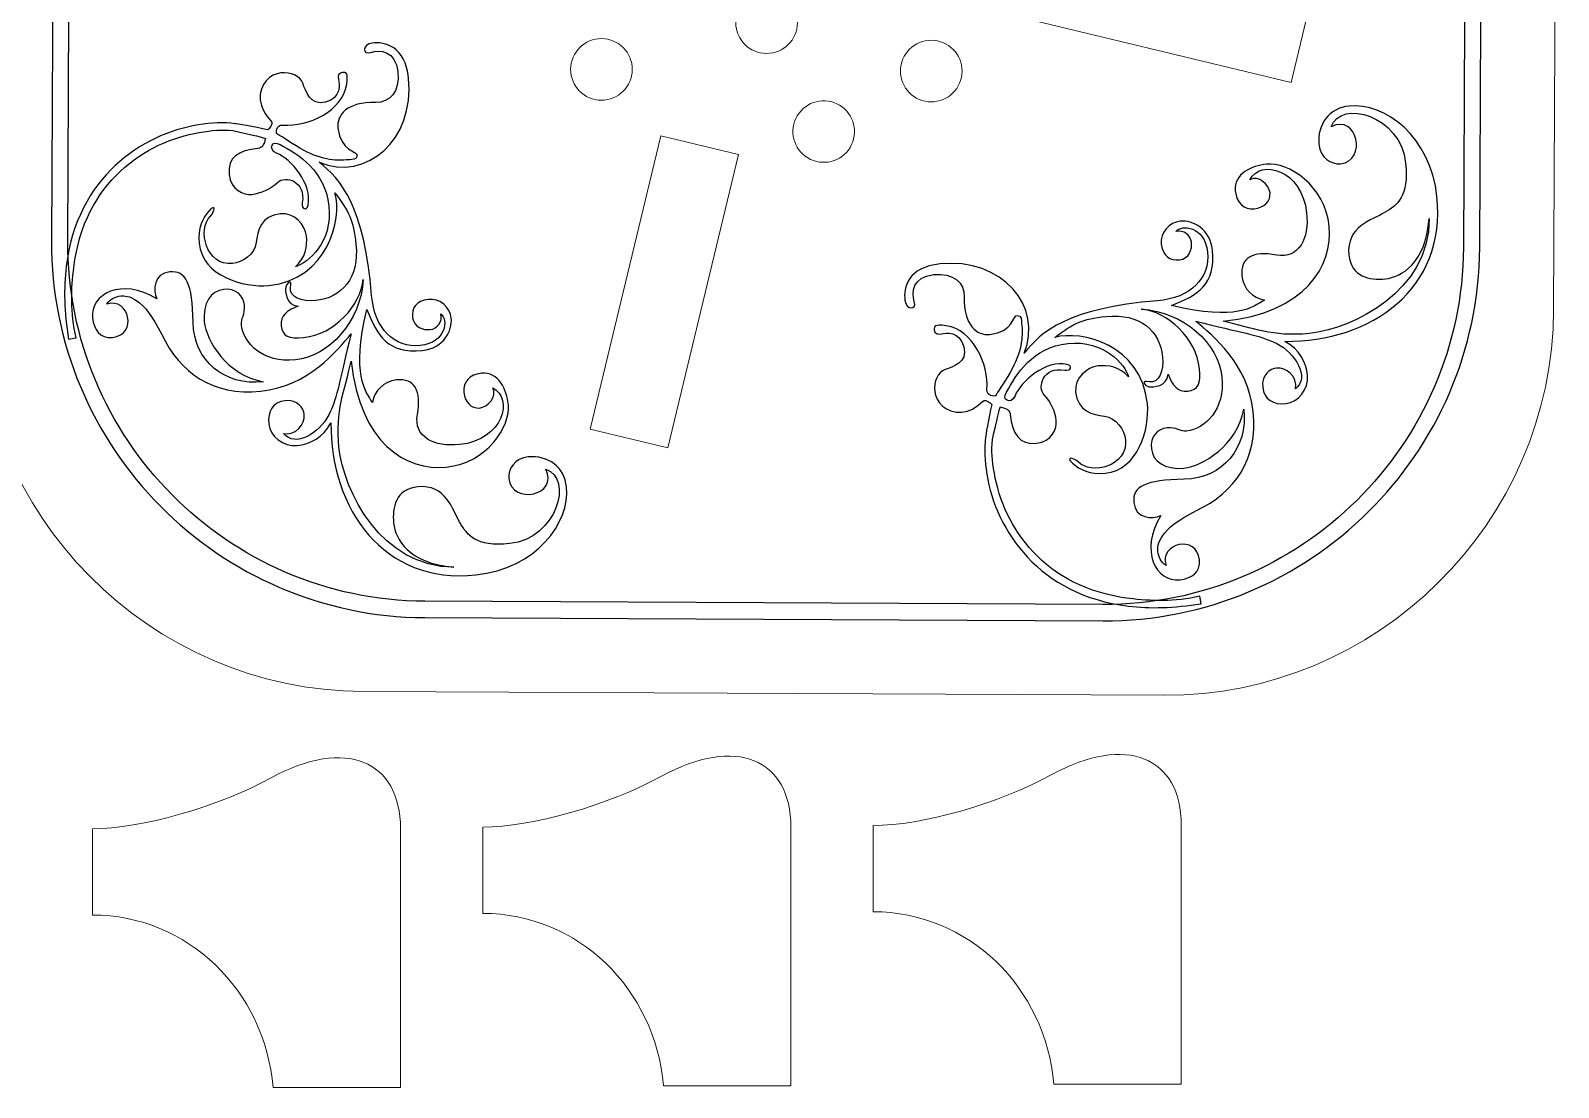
# Model space of a CAD drawing. Header units: millimetres. Extents: x -102 to 244, y -184 to 150.
# Drawn here: x -3.42 to 46.18, y -86 to -51.67 of the extents above; entities that cross this region are included whole.
import ezdxf

# ---------------------------------------------------------------- set-up
doc = ezdxf.new("R2010")
doc.units = ezdxf.units.MM
doc.header["$MEASUREMENT"] = 0
doc.layers.add('Layer 1', color=7, linetype='Continuous')

msp = doc.modelspace()

# ---------------------------------------------------------------- linework, layer by layer
at = {"layer": 'Layer 1', "color": 250, "lineweight": 20}
for points, knots in [([(-5.1623, -60.4871), (-5.1949, -67.4041), (0.4535, -73.1061), (7.3706, -73.1388), (7.3706, -73.1388), (7.3706, -73.1388), (33.3703, -73.2615), (33.3703, -73.2615), (33.3703, -73.2615), (40.2873, -73.2941), (45.9893, -67.6457), (46.022, -60.7286), (46.022, -60.7286), (46.022, -60.7286), (46.1447, -34.7289), (46.1447, -34.7289), (46.1447, -34.7289), (46.1773, -27.8119), (40.5289, -22.1099), (33.6118, -22.0772), (33.6118, -22.0772), (33.6118, -22.0772), (7.6121, -21.9545), (7.6121, -21.9545), (7.6121, -21.9545), (0.6951, -21.9219), (-5.0069, -27.5703), (-5.0396, -34.4874), (-5.0396, -34.4874), (-5.0396, -34.4874), (-5.1623, -60.4871), (-5.1623, -60.4871)], [0, 0, 0, 0, 0.1111111, 0.1111111, 0.1111111, 0.1111111, 0.2222222, 0.2222222, 0.2222222, 0.2222222, 0.3333333, 0.3333333, 0.3333333, 0.3333333, 0.4444444, 0.4444444, 0.4444444, 0.4444444, 0.5555556, 0.5555556, 0.5555556, 0.5555556, 0.6666667, 0.6666667, 0.6666667, 0.6666667, 0.7777778, 0.7777778, 0.7777778, 0.7777778, 1, 1, 1, 1]), ([(-1.4126, -77.5976), (0.1584, -77.5976), (2.6593, -76.8906), (4.3852, -75.9434), (4.3852, -75.9434), (6.8008, -74.6177), (8.5874, -75.374), (8.5874, -77.5976), (8.5874, -77.5976), (8.5874, -77.5976), (8.5874, -85.9976), (8.5874, -85.9976), (8.5874, -85.9976), (8.5874, -85.9976), (4.4501, -85.9976), (4.4501, -85.9976), (4.4501, -85.9976), (4.1836, -82.851), (1.6773, -80.3976), (-1.4126, -80.3976), (-1.4126, -80.3976), (-1.4126, -80.3976), (-1.4126, -77.5976), (-1.4126, -77.5976)], [0, 0, 0, 0, 0.1428571, 0.1428571, 0.1428571, 0.1428571, 0.2857143, 0.2857143, 0.2857143, 0.2857143, 0.4285714, 0.4285714, 0.4285714, 0.4285714, 0.5714286, 0.5714286, 0.5714286, 0.5714286, 0.7142857, 0.7142857, 0.7142857, 0.7142857, 1, 1, 1, 1]), ([(11.2603, -77.5445), (12.8313, -77.5445), (15.3322, -76.8375), (17.0581, -75.8903), (17.0581, -75.8903), (19.4737, -74.5646), (21.2603, -75.3209), (21.2603, -77.5445), (21.2603, -77.5445), (21.2603, -77.5445), (21.2603, -85.9445), (21.2603, -85.9445), (21.2603, -85.9445), (21.2603, -85.9445), (17.123, -85.9445), (17.123, -85.9445), (17.123, -85.9445), (16.8565, -82.7979), (14.3502, -80.3445), (11.2603, -80.3445), (11.2603, -80.3445), (11.2603, -80.3445), (11.2603, -77.5445), (11.2603, -77.5445)], [0, 0, 0, 0, 0.1428571, 0.1428571, 0.1428571, 0.1428571, 0.2857143, 0.2857143, 0.2857143, 0.2857143, 0.4285714, 0.4285714, 0.4285714, 0.4285714, 0.5714286, 0.5714286, 0.5714286, 0.5714286, 0.7142857, 0.7142857, 0.7142857, 0.7142857, 1, 1, 1, 1]), ([(23.9332, -77.4914), (25.5042, -77.4914), (28.0051, -76.7844), (29.731, -75.8372), (29.731, -75.8372), (32.1466, -74.5115), (33.9332, -75.2678), (33.9332, -77.4914), (33.9332, -77.4914), (33.9332, -77.4914), (33.9332, -85.8914), (33.9332, -85.8914), (33.9332, -85.8914), (33.9332, -85.8914), (29.7959, -85.8914), (29.7959, -85.8914), (29.7959, -85.8914), (29.5294, -82.7448), (27.0231, -80.2914), (23.9332, -80.2914), (23.9332, -80.2914), (23.9332, -80.2914), (23.9332, -77.4914), (23.9332, -77.4914)], [0, 0, 0, 0, 0.1428571, 0.1428571, 0.1428571, 0.1428571, 0.2857143, 0.2857143, 0.2857143, 0.2857143, 0.4285714, 0.4285714, 0.4285714, 0.4285714, 0.5714286, 0.5714286, 0.5714286, 0.5714286, 0.7142857, 0.7142857, 0.7142857, 0.7142857, 1, 1, 1, 1])]:
    msp.add_open_spline(points, degree=3, knots=knots, dxfattribs=at)
at = {"layer": 'Layer 1', "color": 155}
for points, knots in [([(9.5976, -24.3737), (9.5976, -24.3737), (31.6036, -24.4776), (31.6036, -24.4776), (31.6036, -24.4776), (34.9531, -24.4934), (37.9916, -25.8779), (40.1885, -28.0957), (40.1885, -28.0957), (42.3855, -30.3135), (43.7413, -33.365), (43.7255, -36.7144), (43.7255, -36.7144), (43.7255, -36.7144), (43.6216, -58.7204), (43.6216, -58.7204), (43.6216, -58.7204), (43.6058, -62.0698), (42.2213, -65.1083), (40.0035, -67.3053), (40.0035, -67.3053), (37.7857, -69.5023), (34.7342, -70.8581), (31.3848, -70.8423), (31.3848, -70.8423), (31.3848, -70.8423), (9.3788, -70.7384), (9.3788, -70.7384), (9.3788, -70.7384), (6.0294, -70.7226), (2.9909, -69.338), (0.7939, -67.1203), (0.7939, -67.1203), (-1.4031, -64.9025), (-2.7589, -61.851), (-2.7431, -58.5016), (-2.7431, -58.5016), (-2.7431, -58.5016), (-2.6392, -36.4956), (-2.6392, -36.4956), (-2.6392, -36.4956), (-2.6234, -33.1461), (-1.2388, -30.1076), (0.9789, -27.9107), (0.9789, -27.9107), (3.1967, -25.7137), (6.2482, -24.3579), (9.5976, -24.3737)], [0, 0, 0, 0, 0.0769231, 0.0769231, 0.0769231, 0.0769231, 0.1538462, 0.1538462, 0.1538462, 0.1538462, 0.2307692, 0.2307692, 0.2307692, 0.2307692, 0.3076923, 0.3076923, 0.3076923, 0.3076923, 0.3846154, 0.3846154, 0.3846154, 0.3846154, 0.4615385, 0.4615385, 0.4615385, 0.4615385, 0.5384615, 0.5384615, 0.5384615, 0.5384615, 0.6153846, 0.6153846, 0.6153846, 0.6153846, 0.6923077, 0.6923077, 0.6923077, 0.6923077, 0.7692308, 0.7692308, 0.7692308, 0.7692308, 0.8461538, 0.8461538, 0.8461538, 0.8461538, 1, 1, 1, 1]), ([(31.6011, -25.0068), (31.6011, -25.0068), (9.5951, -24.9029), (9.5951, -24.9029), (9.5951, -24.9029), (6.3916, -24.8878), (3.4728, -26.1847), (1.3512, -28.2864), (1.3512, -28.2864), (-0.7705, -30.3882), (-2.0949, -33.2945), (-2.11, -36.4981), (-2.11, -36.4981), (-2.11, -36.4981), (-2.2139, -58.5041), (-2.2139, -58.5041), (-2.2139, -58.5041), (-2.229, -61.7076), (-0.9321, -64.6264), (1.1697, -66.748), (1.1697, -66.748), (3.2714, -68.8697), (6.1777, -70.1941), (9.3813, -70.2092), (9.3813, -70.2092), (9.3813, -70.2092), (31.3873, -70.3131), (31.3873, -70.3131), (31.3873, -70.3131), (34.5908, -70.3282), (37.5096, -69.0313), (39.6312, -66.9295), (39.6312, -66.9295), (41.7529, -64.8278), (43.0773, -61.9215), (43.0924, -58.7179), (43.0924, -58.7179), (43.0924, -58.7179), (43.1963, -36.7119), (43.1963, -36.7119), (43.1963, -36.7119), (43.2114, -33.5084), (41.9145, -30.5896), (39.8127, -28.468), (39.8127, -28.468), (37.711, -26.3463), (34.8047, -25.0219), (31.6011, -25.0068)], [0, 0, 0, 0, 0.0769231, 0.0769231, 0.0769231, 0.0769231, 0.1538462, 0.1538462, 0.1538462, 0.1538462, 0.2307692, 0.2307692, 0.2307692, 0.2307692, 0.3076923, 0.3076923, 0.3076923, 0.3076923, 0.3846154, 0.3846154, 0.3846154, 0.3846154, 0.4615385, 0.4615385, 0.4615385, 0.4615385, 0.5384615, 0.5384615, 0.5384615, 0.5384615, 0.6153846, 0.6153846, 0.6153846, 0.6153846, 0.6923077, 0.6923077, 0.6923077, 0.6923077, 0.7692308, 0.7692308, 0.7692308, 0.7692308, 0.8461538, 0.8461538, 0.8461538, 0.8461538, 1, 1, 1, 1]), ([(3.1404, -54.9226), (2.7815, -54.8792), (2.4733, -54.9133), (2.0564, -54.9827), (2.0564, -54.9827), (1.1867, -55.1274), (0.2517, -55.5297), (-0.5073, -56.2414), (-0.5073, -56.2414), (-1.2663, -56.9533), (-1.8501, -57.9765), (-2.0177, -59.3639), (-2.0177, -59.3639), (-2.099, -60.0379), (-2.1452, -60.8477), (-1.9406, -61.65), (-1.9406, -61.65), (-1.9406, -61.65), (-2.187, -61.6908), (-2.187, -61.6908), (-2.187, -61.6908), (-2.333, -60.8142), (-2.3498, -60.0307), (-2.2658, -59.3344), (-2.2658, -59.3344), (-2.0904, -57.882), (-1.4767, -56.8086), (-0.6785, -56.0598), (-0.6785, -56.0598), (0.1199, -55.3111), (1.1023, -54.8883), (2.0156, -54.7362), (2.0156, -54.7362), (2.4562, -54.6629), (2.8433, -54.6506), (3.2247, -54.6966), (3.2247, -54.6966), (3.2247, -54.6966), (3.8499, -54.7887), (4.2829, -54.9003), (4.2829, -54.9003), (4.2829, -54.9003), (4.3626, -54.8439), (4.4074, -54.7065), (4.4074, -54.7065), (4.4534, -54.569), (4.0914, -54.4499), (4.0366, -53.9249), (4.0366, -53.9249), (3.9823, -53.4001), (4.3842, -53.0811), (4.7056, -53.0473), (4.7056, -53.0473), (5.0279, -53.0138), (5.319, -53.1406), (5.4157, -53.3838), (5.4157, -53.3838), (5.5135, -53.6269), (5.6386, -54.1323), (6.1542, -53.9949), (6.1542, -53.9949), (6.6706, -53.8565), (6.6126, -53.4043), (6.5726, -53.2638), (6.5726, -53.2638), (6.5343, -53.123), (6.5993, -53.0439), (6.7057, -53.0329), (6.7057, -53.0329), (6.8133, -53.0218), (6.9002, -53.037), (6.8419, -53.4168), (6.8419, -53.4168), (6.7109, -54.289), (5.5995, -54.7997), (4.7723, -54.7411), (4.7723, -54.7411), (4.5203, -54.7228), (4.5606, -55.0162), (4.5604, -55.0162), (4.5604, -55.0162), (4.6234, -55.0461), (4.9888, -55.2974), (5.3212, -55.492), (5.3212, -55.492), (5.9651, -55.8674), (6.4449, -55.9179), (6.9277, -55.8677), (6.9277, -55.8677), (7.0349, -55.8567), (7.1596, -55.8921), (7.1778, -55.7212), (7.1778, -55.7212), (7.1928, -55.5819), (6.6364, -55.6087), (6.5549, -54.8333), (6.5549, -54.8333), (6.5115, -54.4156), (6.8601, -53.9778), (7.7837, -54.0066), (7.7837, -54.0066), (8.2314, -54.02), (8.5701, -53.6711), (8.4996, -53.0037), (8.4996, -53.0037), (8.4302, -52.3351), (7.9186, -52.2799), (7.6272, -52.3825), (7.6272, -52.3825), (7.3363, -52.4849), (7.346, -52.1102), (7.6676, -52.0767), (7.6676, -52.0767), (8.0814, -52.0338), (8.739, -52.1704), (8.8479, -53.2206), (8.8479, -53.2206), (9.0563, -55.2271), (7.4614, -56.59), (5.9468, -55.9458), (5.9468, -55.9458), (6.6472, -56.5068), (7.413, -57.358), (7.651, -60.2786), (7.651, -60.2786), (7.7387, -61.3551), (8.3839, -61.9874), (9.2302, -61.8996), (9.2302, -61.8996), (10.0772, -61.8116), (10.1442, -61.057), (9.8961, -60.8778), (9.8961, -60.8778), (9.9697, -61.1233), (9.7771, -61.3602), (9.5503, -61.3838), (9.5503, -61.3838), (9.324, -61.4073), (9.0127, -61.3071), (8.9795, -60.997), (8.9795, -60.997), (8.9476, -60.687), (9.1031, -60.4416), (9.4848, -60.4019), (9.4848, -60.4019), (9.8664, -60.3624), (10.1998, -60.6654), (10.2357, -61.0112), (10.2357, -61.0112), (10.2783, -61.4251), (9.9872, -61.9898), (9.2954, -62.0614), (9.2954, -62.0614), (8.174, -62.1781), (7.8353, -61.5862), (7.4928, -60.7291), (7.4928, -60.7291), (6.9935, -62.8916), (7.4399, -63.3516), (7.6737, -63.7494), (7.6737, -63.7494), (7.7439, -63.3804), (8.0367, -63.0606), (8.4541, -63.0172), (8.4541, -63.0172), (9.0507, -62.9553), (9.2761, -63.3778), (9.1371, -64.1401), (9.1371, -64.1401), (9.004, -64.8759), (9.6808, -65.2053), (10.5054, -65.1196), (10.5054, -65.1196), (11.9256, -64.9722), (12.2664, -63.6184), (11.5796, -63.2718), (11.5796, -63.2718), (11.7431, -63.5682), (11.4164, -63.9036), (11.1533, -63.9308), (11.1533, -63.9308), (10.891, -63.9577), (10.677, -63.7512), (10.6418, -63.4172), (10.6418, -63.4172), (10.6074, -63.0831), (10.8241, -62.8436), (11.2174, -62.8027), (11.2174, -62.8027), (11.7779, -62.7444), (12.0408, -63.3504), (12.0884, -63.8156), (12.0884, -63.8156), (12.1622, -64.5314), (11.3937, -65.7146), (10.0745, -65.8517), (10.0745, -65.8517), (8.7801, -65.9859), (7.263, -65.0763), (6.9861, -62.4098), (6.9861, -62.4098), (6.7782, -63.3719), (6.4649, -64.0015), (6.5884, -65.2007), (6.5884, -65.2007), (6.7369, -66.6332), (7.9719, -69.1089), (10.3216, -69.0999), (10.3216, -69.0999), (8.8441, -68.9821), (8.4171, -68.1765), (8.3648, -67.6754), (8.3648, -67.6754), (8.3116, -67.1624), (8.4247, -66.5658), (9.1461, -66.4908), (9.1461, -66.4908), (10.0588, -66.396), (10.2741, -67.242), (10.5147, -67.651), (10.5147, -67.651), (10.7562, -68.0599), (11.0322, -68.4473), (12.1235, -68.3343), (12.1235, -68.3343), (13.6731, -68.1732), (14.2085, -66.2182), (13.3011, -65.9147), (13.3011, -65.9147), (13.7458, -66.7715), (12.1944, -67.0964), (12.1027, -66.2198), (12.1027, -66.2198), (12.0713, -65.9156), (12.2883, -65.5676), (12.7356, -65.521), (12.7356, -65.521), (13.3739, -65.4549), (13.9095, -65.8514), (13.9762, -66.4956), (13.9762, -66.4956), (14.0967, -67.6528), (12.9925, -69.1484), (11.0348, -69.3515), (11.0348, -69.3515), (8.0392, -69.6627), (6.3112, -67.2192), (6.3309, -64.4074), (6.3309, -64.4074), (6.0679, -64.8929), (5.6684, -65.1032), (5.2264, -65.1491), (5.2264, -65.1491), (4.785, -65.1948), (4.3522, -64.854), (4.3093, -64.4485), (4.3093, -64.4485), (4.2674, -64.0427), (4.441, -63.7354), (4.8463, -63.6932), (4.8463, -63.6932), (5.2516, -63.6511), (5.4447, -63.9328), (5.4653, -64.1417), (5.4653, -64.1417), (5.497, -64.4459), (5.1944, -64.8389), (4.7875, -64.7545), (4.7875, -64.7545), (5.1632, -65.2402), (5.963, -64.7409), (6.2623, -64.1493), (6.2623, -64.1493), (6.5623, -63.5573), (6.6112, -62.9732), (6.9846, -61.5237), (6.9846, -61.5237), (6.5334, -62.0591), (5.6061, -63.2227), (4.0484, -63.3842), (4.0484, -63.3842), (2.4912, -63.546), (1.4359, -62.7873), (0.8366, -61.547), (0.8366, -61.547), (0.2375, -60.3066), (-0.2898, -60.2711), (-0.4875, -60.2916), (-0.4875, -60.2916), (-0.6841, -60.3118), (-0.821, -60.3806), (-0.9484, -60.5568), (-0.9484, -60.5568), (-0.215, -60.3208), (0.066, -61.5546), (-0.7636, -61.6407), (-0.7636, -61.6407), (-1.1751, -61.6835), (-1.3695, -61.378), (-1.4084, -61.0022), (-1.4084, -61.0022), (-1.4883, -60.2352), (-0.4702, -59.6782), (0.6798, -60.3875), (0.6798, -60.3875), (0.5419, -60.1002), (0.5714, -59.5667), (1.0954, -59.5124), (1.0954, -59.5124), (1.6207, -59.4576), (1.8343, -59.8816), (1.856, -61.1458), (1.856, -61.1458), (1.8787, -62.4095), (2.8666, -63.2114), (4.1312, -63.0802), (4.1312, -63.0802), (2.9644, -62.8758), (2.2798, -61.7407), (2.2167, -61.1326), (2.2167, -61.1326), (2.1536, -60.5238), (2.4378, -60.1207), (2.8426, -60.0784), (2.8426, -60.0784), (3.2483, -60.0362), (3.4916, -60.2884), (3.5224, -60.5868), (3.5224, -60.5868), (3.5532, -60.8848), (3.4005, -61.0336), (3.4203, -61.2246), (3.4203, -61.2246), (3.4817, -61.8171), (4.1217, -62.4783), (5.1788, -62.3684), (5.1788, -62.3684), (6.262, -62.256), (7.3002, -61.127), (7.3793, -59.7523), (7.3793, -59.7523), (7.2999, -60.5966), (6.4502, -61.5371), (5.4409, -61.6419), (5.4409, -61.6419), (4.964, -61.6915), (4.7489, -61.593), (4.7136, -61.2589), (4.7136, -61.2589), (4.6795, -60.9248), (4.9044, -60.769), (5.2628, -60.6231), (5.2628, -60.6231), (4.8616, -60.5924), (4.8397, -60.1365), (4.8606, -60.0018), (4.8606, -60.0018), (4.8827, -59.8667), (5.0841, -59.7132), (5.0194, -60.0212), (5.0194, -60.0212), (4.9553, -60.3296), (5.3948, -60.4887), (5.8233, -60.4445), (5.8233, -60.4445), (6.674, -60.356), (7.2561, -59.7209), (7.14, -58.6073), (7.14, -58.6073), (7.0583, -57.8201), (6.9223, -57.5567), (6.4604, -56.9414), (6.4604, -56.9414), (6.7078, -57.804), (6.2211, -59.7519), (4.3126, -59.9498), (4.3126, -59.9498), (3.4895, -60.0353), (2.1594, -59.6429), (2.0479, -58.5813), (2.0479, -58.5813), (1.9959, -58.0802), (2.1692, -57.7608), (2.3725, -57.5227), (2.3725, -57.5227), (2.5771, -57.284), (2.5904, -57.5242), (2.415, -57.6991), (2.415, -57.6991), (1.9802, -58.1341), (2.2849, -59.3286), (3.1297, -59.2409), (3.1297, -59.2409), (3.4636, -59.2059), (3.8584, -58.9361), (3.9024, -58.5576), (3.9024, -58.5576), (3.9481, -58.179), (4.0537, -57.6857), (4.6858, -57.6202), (4.6858, -57.6202), (5.1393, -57.573), (5.4967, -57.9942), (5.5326, -58.3401), (5.5326, -58.3401), (5.5682, -58.686), (5.5106, -59.0539), (5.178, -59.3415), (5.178, -59.3415), (5.575, -59.2162), (6.3888, -58.5647), (6.2636, -57.3719), (6.2636, -57.3719), (6.145, -56.225), (5.2647, -55.6841), (4.6818, -55.3778), (4.6818, -55.3778), (4.529, -55.2968), (4.4475, -55.3176), (4.418, -55.3928), (4.418, -55.3928), (4.39, -55.468), (4.3911, -55.5885), (4.5662, -55.6549), (4.5662, -55.6549), (5.0347, -55.8313), (5.7374, -56.6667), (5.5858, -57.3457), (5.5858, -57.3457), (5.5447, -57.5312), (5.3589, -57.4777), (5.3969, -57.269), (5.3969, -57.269), (5.5282, -56.5588), (4.8416, -56.3631), (4.5923, -56.6046), (4.5923, -56.6046), (4.3844, -56.8071), (4.051, -56.9624), (3.7644, -56.9923), (3.7644, -56.9923), (3.4981, -57.0199), (3.0752, -56.8507), (3.022, -56.3456), (3.022, -56.3456), (2.965, -55.7929), (3.3269, -55.5665), (3.9592, -55.5007), (3.9592, -55.5007), (4.0908, -55.4869), (4.1649, -55.3829), (4.2033, -55.1739), (4.2033, -55.1739), (4.2033, -55.1739), (3.7688, -55.0502), (3.1404, -54.9226)], [0, 0, 0, 0, 0.0086957, 0.0086957, 0.0086957, 0.0086957, 0.0173913, 0.0173913, 0.0173913, 0.0173913, 0.026087, 0.026087, 0.026087, 0.026087, 0.0347826, 0.0347826, 0.0347826, 0.0347826, 0.0434783, 0.0434783, 0.0434783, 0.0434783, 0.0521739, 0.0521739, 0.0521739, 0.0521739, 0.0608696, 0.0608696, 0.0608696, 0.0608696, 0.0695652, 0.0695652, 0.0695652, 0.0695652, 0.0782609, 0.0782609, 0.0782609, 0.0782609, 0.0869565, 0.0869565, 0.0869565, 0.0869565, 0.0956522, 0.0956522, 0.0956522, 0.0956522, 0.1043478, 0.1043478, 0.1043478, 0.1043478, 0.1130435, 0.1130435, 0.1130435, 0.1130435, 0.1217391, 0.1217391, 0.1217391, 0.1217391, 0.1304348, 0.1304348, 0.1304348, 0.1304348, 0.1391304, 0.1391304, 0.1391304, 0.1391304, 0.1478261, 0.1478261, 0.1478261, 0.1478261, 0.1565217, 0.1565217, 0.1565217, 0.1565217, 0.1652174, 0.1652174, 0.1652174, 0.1652174, 0.173913, 0.173913, 0.173913, 0.173913, 0.1826087, 0.1826087, 0.1826087, 0.1826087, 0.1913043, 0.1913043, 0.1913043, 0.1913043, 0.2, 0.2, 0.2, 0.2, 0.2086957, 0.2086957, 0.2086957, 0.2086957, 0.2173913, 0.2173913, 0.2173913, 0.2173913, 0.226087, 0.226087, 0.226087, 0.226087, 0.2347826, 0.2347826, 0.2347826, 0.2347826, 0.2434783, 0.2434783, 0.2434783, 0.2434783, 0.2521739, 0.2521739, 0.2521739, 0.2521739, 0.2608696, 0.2608696, 0.2608696, 0.2608696, 0.2695652, 0.2695652, 0.2695652, 0.2695652, 0.2782609, 0.2782609, 0.2782609, 0.2782609, 0.2869565, 0.2869565, 0.2869565, 0.2869565, 0.2956522, 0.2956522, 0.2956522, 0.2956522, 0.3043478, 0.3043478, 0.3043478, 0.3043478, 0.3130435, 0.3130435, 0.3130435, 0.3130435, 0.3217391, 0.3217391, 0.3217391, 0.3217391, 0.3304348, 0.3304348, 0.3304348, 0.3304348, 0.3391304, 0.3391304, 0.3391304, 0.3391304, 0.3478261, 0.3478261, 0.3478261, 0.3478261, 0.3565217, 0.3565217, 0.3565217, 0.3565217, 0.3652174, 0.3652174, 0.3652174, 0.3652174, 0.373913, 0.373913, 0.373913, 0.373913, 0.3826087, 0.3826087, 0.3826087, 0.3826087, 0.3913043, 0.3913043, 0.3913043, 0.3913043, 0.4, 0.4, 0.4, 0.4, 0.4086957, 0.4086957, 0.4086957, 0.4086957, 0.4173913, 0.4173913, 0.4173913, 0.4173913, 0.426087, 0.426087, 0.426087, 0.426087, 0.4347826, 0.4347826, 0.4347826, 0.4347826, 0.4434783, 0.4434783, 0.4434783, 0.4434783, 0.4521739, 0.4521739, 0.4521739, 0.4521739, 0.4608696, 0.4608696, 0.4608696, 0.4608696, 0.4695652, 0.4695652, 0.4695652, 0.4695652, 0.4782609, 0.4782609, 0.4782609, 0.4782609, 0.4869565, 0.4869565, 0.4869565, 0.4869565, 0.4956522, 0.4956522, 0.4956522, 0.4956522, 0.5043478, 0.5043478, 0.5043478, 0.5043478, 0.5130435, 0.5130435, 0.5130435, 0.5130435, 0.5217391, 0.5217391, 0.5217391, 0.5217391, 0.5304348, 0.5304348, 0.5304348, 0.5304348, 0.5391304, 0.5391304, 0.5391304, 0.5391304, 0.5478261, 0.5478261, 0.5478261, 0.5478261, 0.5565217, 0.5565217, 0.5565217, 0.5565217, 0.5652174, 0.5652174, 0.5652174, 0.5652174, 0.573913, 0.573913, 0.573913, 0.573913, 0.5826087, 0.5826087, 0.5826087, 0.5826087, 0.5913043, 0.5913043, 0.5913043, 0.5913043, 0.6, 0.6, 0.6, 0.6, 0.6086957, 0.6086957, 0.6086957, 0.6086957, 0.6173913, 0.6173913, 0.6173913, 0.6173913, 0.626087, 0.626087, 0.626087, 0.626087, 0.6347826, 0.6347826, 0.6347826, 0.6347826, 0.6434783, 0.6434783, 0.6434783, 0.6434783, 0.6521739, 0.6521739, 0.6521739, 0.6521739, 0.6608696, 0.6608696, 0.6608696, 0.6608696, 0.6695652, 0.6695652, 0.6695652, 0.6695652, 0.6782609, 0.6782609, 0.6782609, 0.6782609, 0.6869565, 0.6869565, 0.6869565, 0.6869565, 0.6956522, 0.6956522, 0.6956522, 0.6956522, 0.7043478, 0.7043478, 0.7043478, 0.7043478, 0.7130435, 0.7130435, 0.7130435, 0.7130435, 0.7217391, 0.7217391, 0.7217391, 0.7217391, 0.7304348, 0.7304348, 0.7304348, 0.7304348, 0.7391304, 0.7391304, 0.7391304, 0.7391304, 0.7478261, 0.7478261, 0.7478261, 0.7478261, 0.7565217, 0.7565217, 0.7565217, 0.7565217, 0.7652174, 0.7652174, 0.7652174, 0.7652174, 0.773913, 0.773913, 0.773913, 0.773913, 0.7826087, 0.7826087, 0.7826087, 0.7826087, 0.7913043, 0.7913043, 0.7913043, 0.7913043, 0.8, 0.8, 0.8, 0.8, 0.8086957, 0.8086957, 0.8086957, 0.8086957, 0.8173913, 0.8173913, 0.8173913, 0.8173913, 0.826087, 0.826087, 0.826087, 0.826087, 0.8347826, 0.8347826, 0.8347826, 0.8347826, 0.8434783, 0.8434783, 0.8434783, 0.8434783, 0.8521739, 0.8521739, 0.8521739, 0.8521739, 0.8608696, 0.8608696, 0.8608696, 0.8608696, 0.8695652, 0.8695652, 0.8695652, 0.8695652, 0.8782609, 0.8782609, 0.8782609, 0.8782609, 0.8869565, 0.8869565, 0.8869565, 0.8869565, 0.8956522, 0.8956522, 0.8956522, 0.8956522, 0.9043478, 0.9043478, 0.9043478, 0.9043478, 0.9130435, 0.9130435, 0.9130435, 0.9130435, 0.9217391, 0.9217391, 0.9217391, 0.9217391, 0.9304348, 0.9304348, 0.9304348, 0.9304348, 0.9391304, 0.9391304, 0.9391304, 0.9391304, 0.9478261, 0.9478261, 0.9478261, 0.9478261, 0.9565217, 0.9565217, 0.9565217, 0.9565217, 0.9652174, 0.9652174, 0.9652174, 0.9652174, 0.973913, 0.973913, 0.973913, 0.973913, 0.9826087, 0.9826087, 0.9826087, 0.9826087, 1, 1, 1, 1]), ([(27.8058, -64.9588), (27.7624, -65.3177), (27.7965, -65.6259), (27.8659, -66.0428), (27.8659, -66.0428), (28.0107, -66.9125), (28.4129, -67.8475), (29.1247, -68.6065), (29.1247, -68.6065), (29.8365, -69.3655), (30.8597, -69.9493), (32.2472, -70.1169), (32.2472, -70.1169), (32.9211, -70.1982), (33.7309, -70.2444), (34.5332, -70.0398), (34.5332, -70.0398), (34.5332, -70.0398), (34.574, -70.2862), (34.574, -70.2862), (34.574, -70.2862), (33.6974, -70.4322), (32.9139, -70.449), (32.2176, -70.365), (32.2176, -70.365), (30.7652, -70.1896), (29.6918, -69.5759), (28.943, -68.7777), (28.943, -68.7777), (28.1943, -67.9793), (27.7715, -66.9969), (27.6194, -66.0836), (27.6194, -66.0836), (27.5461, -65.643), (27.5338, -65.2559), (27.5798, -64.8745), (27.5798, -64.8745), (27.5798, -64.8745), (27.6719, -64.2493), (27.7835, -63.8163), (27.7835, -63.8163), (27.7835, -63.8163), (27.7271, -63.7366), (27.5897, -63.6918), (27.5897, -63.6918), (27.4522, -63.6458), (27.3331, -64.0078), (26.8081, -64.0626), (26.8081, -64.0626), (26.2833, -64.1169), (25.9643, -63.715), (25.9305, -63.3936), (25.9305, -63.3936), (25.897, -63.0713), (26.0239, -62.7802), (26.2671, -62.6835), (26.2671, -62.6835), (26.5101, -62.5857), (27.0155, -62.4606), (26.8781, -61.945), (26.8781, -61.945), (26.7397, -61.4286), (26.2875, -61.4866), (26.147, -61.5266), (26.147, -61.5266), (26.0062, -61.5649), (25.9271, -61.4999), (25.9161, -61.3935), (25.9161, -61.3935), (25.905, -61.2859), (25.9203, -61.199), (26.3, -61.2573), (26.3, -61.2573), (27.1722, -61.3883), (27.6829, -62.4997), (27.6243, -63.3269), (27.6243, -63.3269), (27.606, -63.5789), (27.8994, -63.5386), (27.8994, -63.5388), (27.8994, -63.5388), (27.9293, -63.4758), (28.1806, -63.1104), (28.3752, -62.778), (28.3752, -62.778), (28.7506, -62.1341), (28.8012, -61.6543), (28.7509, -61.1715), (28.7509, -61.1715), (28.7399, -61.0643), (28.7753, -60.9396), (28.6044, -60.9214), (28.6044, -60.9214), (28.4651, -60.9064), (28.4919, -61.4628), (27.7166, -61.5443), (27.7166, -61.5443), (27.2988, -61.5877), (26.861, -61.2391), (26.8898, -60.3155), (26.8898, -60.3155), (26.9032, -59.8678), (26.5543, -59.5291), (25.8869, -59.5996), (25.8869, -59.5996), (25.2183, -59.669), (25.1631, -60.1806), (25.2657, -60.472), (25.2657, -60.472), (25.3681, -60.7629), (24.9934, -60.7532), (24.9599, -60.4316), (24.9599, -60.4316), (24.917, -60.0178), (25.0536, -59.3602), (26.1038, -59.2513), (26.1038, -59.2513), (28.1103, -59.0429), (29.4732, -60.6378), (28.829, -62.1524), (28.829, -62.1524), (29.39, -61.452), (30.2412, -60.6862), (33.1618, -60.4482), (33.1618, -60.4482), (34.2383, -60.3605), (34.8706, -59.7153), (34.7828, -58.869), (34.7828, -58.869), (34.6948, -58.022), (33.9402, -57.955), (33.761, -58.2031), (33.761, -58.2031), (34.0065, -58.1295), (34.2434, -58.3221), (34.267, -58.5489), (34.267, -58.5489), (34.2905, -58.7752), (34.1903, -59.0865), (33.8802, -59.1197), (33.8802, -59.1197), (33.5702, -59.1516), (33.3248, -58.9961), (33.2851, -58.6144), (33.2851, -58.6144), (33.2456, -58.2328), (33.5486, -57.8994), (33.8945, -57.8635), (33.8945, -57.8635), (34.3083, -57.8209), (34.873, -58.112), (34.9446, -58.8038), (34.9446, -58.8038), (35.0613, -59.9252), (34.4694, -60.2639), (33.6123, -60.6064), (33.6123, -60.6064), (35.7748, -61.1057), (36.2348, -60.6593), (36.6326, -60.4255), (36.6326, -60.4255), (36.2636, -60.3553), (35.9438, -60.0625), (35.9004, -59.6451), (35.9004, -59.6451), (35.8385, -59.0485), (36.2611, -58.8231), (37.0233, -58.9621), (37.0233, -58.9621), (37.7591, -59.0952), (38.0885, -58.4184), (38.0028, -57.5938), (38.0028, -57.5938), (37.8554, -56.1736), (36.5016, -55.8328), (36.155, -56.5196), (36.155, -56.5196), (36.4514, -56.3561), (36.7868, -56.6828), (36.814, -56.9459), (36.814, -56.9459), (36.8409, -57.2082), (36.6344, -57.4222), (36.3004, -57.4574), (36.3004, -57.4574), (35.9663, -57.4918), (35.7268, -57.2751), (35.6859, -56.8818), (35.6859, -56.8818), (35.6276, -56.3213), (36.2336, -56.0584), (36.6988, -56.0108), (36.6988, -56.0108), (37.4146, -55.937), (38.5978, -56.7055), (38.7349, -58.0247), (38.7349, -58.0247), (38.8691, -59.3191), (37.9595, -60.8362), (35.293, -61.1131), (35.293, -61.1131), (36.2551, -61.321), (36.8847, -61.6343), (38.0839, -61.5108), (38.0839, -61.5108), (39.5164, -61.3623), (41.9921, -60.1273), (41.9831, -57.7776), (41.9831, -57.7776), (41.8653, -59.2551), (41.0597, -59.6821), (40.5586, -59.7344), (40.5586, -59.7344), (40.0456, -59.7876), (39.449, -59.6745), (39.374, -58.9531), (39.374, -58.9531), (39.2792, -58.0404), (40.1252, -57.825), (40.5342, -57.5845), (40.5342, -57.5845), (40.9431, -57.343), (41.3305, -57.067), (41.2175, -55.9757), (41.2175, -55.9757), (41.0564, -54.4261), (39.1014, -53.8907), (38.7979, -54.7981), (38.7979, -54.7981), (39.6547, -54.3534), (39.9796, -55.9048), (39.103, -55.9965), (39.103, -55.9965), (38.7988, -56.0279), (38.4508, -55.8109), (38.4042, -55.3636), (38.4042, -55.3636), (38.3381, -54.7253), (38.7346, -54.1897), (39.3788, -54.123), (39.3788, -54.123), (40.536, -54.0025), (42.0316, -55.1067), (42.2347, -57.0644), (42.2347, -57.0644), (42.5459, -60.06), (40.1024, -61.788), (37.2906, -61.7683), (37.2906, -61.7683), (37.7761, -62.0313), (37.9864, -62.4308), (38.0323, -62.8728), (38.0323, -62.8728), (38.078, -63.3142), (37.7372, -63.747), (37.3317, -63.7899), (37.3317, -63.7899), (36.9259, -63.8318), (36.6186, -63.6582), (36.5764, -63.2529), (36.5764, -63.2529), (36.5343, -62.8476), (36.816, -62.6545), (37.0249, -62.6339), (37.0249, -62.6339), (37.3291, -62.6022), (37.7221, -62.9048), (37.6377, -63.3117), (37.6377, -63.3117), (38.1234, -62.936), (37.6241, -62.1362), (37.0325, -61.8369), (37.0325, -61.8369), (36.4405, -61.5369), (35.8564, -61.488), (34.4069, -61.1146), (34.4069, -61.1146), (34.9423, -61.5658), (36.1059, -62.4931), (36.2674, -64.0508), (36.2674, -64.0508), (36.4292, -65.608), (35.6705, -66.6633), (34.4302, -67.2626), (34.4302, -67.2626), (33.1898, -67.8617), (33.1543, -68.389), (33.1748, -68.5867), (33.1748, -68.5867), (33.195, -68.7833), (33.2638, -68.9202), (33.44, -69.0476), (33.44, -69.0476), (33.204, -68.3142), (34.4379, -68.0332), (34.5239, -68.8628), (34.5239, -68.8628), (34.5667, -69.2743), (34.2612, -69.4687), (33.8854, -69.5076), (33.8854, -69.5076), (33.1184, -69.5875), (32.5614, -68.5694), (33.2707, -67.4194), (33.2707, -67.4194), (32.9834, -67.5573), (32.4499, -67.5278), (32.3956, -67.0038), (32.3956, -67.0038), (32.3408, -66.4785), (32.7648, -66.2649), (34.029, -66.2432), (34.029, -66.2432), (35.2927, -66.2205), (36.0946, -65.2326), (35.9634, -63.968), (35.9634, -63.968), (35.759, -65.1348), (34.624, -65.8194), (34.0158, -65.8825), (34.0158, -65.8825), (33.407, -65.9456), (33.0039, -65.6614), (32.9616, -65.2566), (32.9616, -65.2566), (32.9194, -64.8509), (33.1716, -64.6076), (33.47, -64.5768), (33.47, -64.5768), (33.768, -64.546), (33.9169, -64.6987), (34.1078, -64.6789), (34.1078, -64.6789), (34.7003, -64.6175), (35.3615, -63.9775), (35.2516, -62.9204), (35.2516, -62.9204), (35.1392, -61.8372), (34.0102, -60.799), (32.6355, -60.7199), (32.6355, -60.7199), (33.4798, -60.7993), (34.4203, -61.649), (34.5251, -62.6583), (34.5251, -62.6583), (34.5747, -63.1352), (34.4762, -63.3503), (34.1422, -63.3856), (34.1422, -63.3856), (33.808, -63.4197), (33.6522, -63.1948), (33.5063, -62.8364), (33.5063, -62.8364), (33.4756, -63.2376), (33.0197, -63.2595), (32.885, -63.2386), (32.885, -63.2386), (32.7499, -63.2165), (32.5964, -63.0151), (32.9044, -63.0798), (32.9044, -63.0798), (33.2128, -63.1439), (33.3719, -62.7044), (33.3277, -62.2759), (33.3277, -62.2759), (33.2392, -61.4252), (32.6041, -60.8431), (31.4906, -60.9592), (31.4906, -60.9592), (30.7033, -61.0409), (30.4399, -61.1769), (29.8246, -61.6388), (29.8246, -61.6388), (30.6872, -61.3914), (32.6351, -61.8781), (32.833, -63.7866), (32.833, -63.7866), (32.9185, -64.6097), (32.5261, -65.9398), (31.4645, -66.0513), (31.4645, -66.0513), (30.9634, -66.1033), (30.644, -65.93), (30.4059, -65.7267), (30.4059, -65.7267), (30.1672, -65.5221), (30.4074, -65.5088), (30.5823, -65.6842), (30.5823, -65.6842), (31.0173, -66.119), (32.2118, -65.8143), (32.1241, -64.9695), (32.1241, -64.9695), (32.0891, -64.6355), (31.8193, -64.2408), (31.4409, -64.1968), (31.4409, -64.1968), (31.0622, -64.1511), (30.5689, -64.0455), (30.5035, -63.4134), (30.5035, -63.4134), (30.4562, -62.9599), (30.8775, -62.6025), (31.2233, -62.5666), (31.2233, -62.5666), (31.5692, -62.531), (31.9371, -62.5886), (32.2247, -62.9212), (32.2247, -62.9212), (32.0994, -62.5242), (31.4479, -61.7104), (30.2551, -61.8356), (30.2551, -61.8356), (29.1082, -61.9542), (28.5673, -62.8345), (28.261, -63.4174), (28.261, -63.4174), (28.18, -63.5702), (28.2008, -63.6517), (28.276, -63.6812), (28.276, -63.6812), (28.3512, -63.7092), (28.4717, -63.7081), (28.5381, -63.533), (28.5381, -63.533), (28.7145, -63.0645), (29.5499, -62.3618), (30.2289, -62.5134), (30.2289, -62.5134), (30.4144, -62.5545), (30.361, -62.7403), (30.1522, -62.7023), (30.1522, -62.7023), (29.442, -62.571), (29.2463, -63.2576), (29.4878, -63.5069), (29.4878, -63.5069), (29.6903, -63.7148), (29.8456, -64.0482), (29.8756, -64.3348), (29.8756, -64.3348), (29.9031, -64.6011), (29.7339, -65.024), (29.2288, -65.0772), (29.2288, -65.0772), (28.6761, -65.1342), (28.4497, -64.7723), (28.3839, -64.14), (28.3839, -64.14), (28.3701, -64.0084), (28.2661, -63.9343), (28.0571, -63.8959), (28.0571, -63.8959), (28.0571, -63.8959), (27.9334, -64.3304), (27.8058, -64.9588)], [0, 0, 0, 0, 0.0086957, 0.0086957, 0.0086957, 0.0086957, 0.0173913, 0.0173913, 0.0173913, 0.0173913, 0.026087, 0.026087, 0.026087, 0.026087, 0.0347826, 0.0347826, 0.0347826, 0.0347826, 0.0434783, 0.0434783, 0.0434783, 0.0434783, 0.0521739, 0.0521739, 0.0521739, 0.0521739, 0.0608696, 0.0608696, 0.0608696, 0.0608696, 0.0695652, 0.0695652, 0.0695652, 0.0695652, 0.0782609, 0.0782609, 0.0782609, 0.0782609, 0.0869565, 0.0869565, 0.0869565, 0.0869565, 0.0956522, 0.0956522, 0.0956522, 0.0956522, 0.1043478, 0.1043478, 0.1043478, 0.1043478, 0.1130435, 0.1130435, 0.1130435, 0.1130435, 0.1217391, 0.1217391, 0.1217391, 0.1217391, 0.1304348, 0.1304348, 0.1304348, 0.1304348, 0.1391304, 0.1391304, 0.1391304, 0.1391304, 0.1478261, 0.1478261, 0.1478261, 0.1478261, 0.1565217, 0.1565217, 0.1565217, 0.1565217, 0.1652174, 0.1652174, 0.1652174, 0.1652174, 0.173913, 0.173913, 0.173913, 0.173913, 0.1826087, 0.1826087, 0.1826087, 0.1826087, 0.1913043, 0.1913043, 0.1913043, 0.1913043, 0.2, 0.2, 0.2, 0.2, 0.2086957, 0.2086957, 0.2086957, 0.2086957, 0.2173913, 0.2173913, 0.2173913, 0.2173913, 0.226087, 0.226087, 0.226087, 0.226087, 0.2347826, 0.2347826, 0.2347826, 0.2347826, 0.2434783, 0.2434783, 0.2434783, 0.2434783, 0.2521739, 0.2521739, 0.2521739, 0.2521739, 0.2608696, 0.2608696, 0.2608696, 0.2608696, 0.2695652, 0.2695652, 0.2695652, 0.2695652, 0.2782609, 0.2782609, 0.2782609, 0.2782609, 0.2869565, 0.2869565, 0.2869565, 0.2869565, 0.2956522, 0.2956522, 0.2956522, 0.2956522, 0.3043478, 0.3043478, 0.3043478, 0.3043478, 0.3130435, 0.3130435, 0.3130435, 0.3130435, 0.3217391, 0.3217391, 0.3217391, 0.3217391, 0.3304348, 0.3304348, 0.3304348, 0.3304348, 0.3391304, 0.3391304, 0.3391304, 0.3391304, 0.3478261, 0.3478261, 0.3478261, 0.3478261, 0.3565217, 0.3565217, 0.3565217, 0.3565217, 0.3652174, 0.3652174, 0.3652174, 0.3652174, 0.373913, 0.373913, 0.373913, 0.373913, 0.3826087, 0.3826087, 0.3826087, 0.3826087, 0.3913043, 0.3913043, 0.3913043, 0.3913043, 0.4, 0.4, 0.4, 0.4, 0.4086957, 0.4086957, 0.4086957, 0.4086957, 0.4173913, 0.4173913, 0.4173913, 0.4173913, 0.426087, 0.426087, 0.426087, 0.426087, 0.4347826, 0.4347826, 0.4347826, 0.4347826, 0.4434783, 0.4434783, 0.4434783, 0.4434783, 0.4521739, 0.4521739, 0.4521739, 0.4521739, 0.4608696, 0.4608696, 0.4608696, 0.4608696, 0.4695652, 0.4695652, 0.4695652, 0.4695652, 0.4782609, 0.4782609, 0.4782609, 0.4782609, 0.4869565, 0.4869565, 0.4869565, 0.4869565, 0.4956522, 0.4956522, 0.4956522, 0.4956522, 0.5043478, 0.5043478, 0.5043478, 0.5043478, 0.5130435, 0.5130435, 0.5130435, 0.5130435, 0.5217391, 0.5217391, 0.5217391, 0.5217391, 0.5304348, 0.5304348, 0.5304348, 0.5304348, 0.5391304, 0.5391304, 0.5391304, 0.5391304, 0.5478261, 0.5478261, 0.5478261, 0.5478261, 0.5565217, 0.5565217, 0.5565217, 0.5565217, 0.5652174, 0.5652174, 0.5652174, 0.5652174, 0.573913, 0.573913, 0.573913, 0.573913, 0.5826087, 0.5826087, 0.5826087, 0.5826087, 0.5913043, 0.5913043, 0.5913043, 0.5913043, 0.6, 0.6, 0.6, 0.6, 0.6086957, 0.6086957, 0.6086957, 0.6086957, 0.6173913, 0.6173913, 0.6173913, 0.6173913, 0.626087, 0.626087, 0.626087, 0.626087, 0.6347826, 0.6347826, 0.6347826, 0.6347826, 0.6434783, 0.6434783, 0.6434783, 0.6434783, 0.6521739, 0.6521739, 0.6521739, 0.6521739, 0.6608696, 0.6608696, 0.6608696, 0.6608696, 0.6695652, 0.6695652, 0.6695652, 0.6695652, 0.6782609, 0.6782609, 0.6782609, 0.6782609, 0.6869565, 0.6869565, 0.6869565, 0.6869565, 0.6956522, 0.6956522, 0.6956522, 0.6956522, 0.7043478, 0.7043478, 0.7043478, 0.7043478, 0.7130435, 0.7130435, 0.7130435, 0.7130435, 0.7217391, 0.7217391, 0.7217391, 0.7217391, 0.7304348, 0.7304348, 0.7304348, 0.7304348, 0.7391304, 0.7391304, 0.7391304, 0.7391304, 0.7478261, 0.7478261, 0.7478261, 0.7478261, 0.7565217, 0.7565217, 0.7565217, 0.7565217, 0.7652174, 0.7652174, 0.7652174, 0.7652174, 0.773913, 0.773913, 0.773913, 0.773913, 0.7826087, 0.7826087, 0.7826087, 0.7826087, 0.7913043, 0.7913043, 0.7913043, 0.7913043, 0.8, 0.8, 0.8, 0.8, 0.8086957, 0.8086957, 0.8086957, 0.8086957, 0.8173913, 0.8173913, 0.8173913, 0.8173913, 0.826087, 0.826087, 0.826087, 0.826087, 0.8347826, 0.8347826, 0.8347826, 0.8347826, 0.8434783, 0.8434783, 0.8434783, 0.8434783, 0.8521739, 0.8521739, 0.8521739, 0.8521739, 0.8608696, 0.8608696, 0.8608696, 0.8608696, 0.8695652, 0.8695652, 0.8695652, 0.8695652, 0.8782609, 0.8782609, 0.8782609, 0.8782609, 0.8869565, 0.8869565, 0.8869565, 0.8869565, 0.8956522, 0.8956522, 0.8956522, 0.8956522, 0.9043478, 0.9043478, 0.9043478, 0.9043478, 0.9130435, 0.9130435, 0.9130435, 0.9130435, 0.9217391, 0.9217391, 0.9217391, 0.9217391, 0.9304348, 0.9304348, 0.9304348, 0.9304348, 0.9391304, 0.9391304, 0.9391304, 0.9391304, 0.9478261, 0.9478261, 0.9478261, 0.9478261, 0.9565217, 0.9565217, 0.9565217, 0.9565217, 0.9652174, 0.9652174, 0.9652174, 0.9652174, 0.973913, 0.973913, 0.973913, 0.973913, 0.9826087, 0.9826087, 0.9826087, 0.9826087, 1, 1, 1, 1])]:
    msp.add_open_spline(points, degree=3, knots=knots, dxfattribs=at)
at = {"layer": 'Layer 1', "color": 20, "lineweight": 20}
for points in [[(38.1076, -50.8314), (38.1076, -50.8314), (37.4986, -53.359), (37.4986, -53.359), (37.4986, -53.359), (37.4986, -53.359), (27.9712, -51.0636), (27.9712, -51.0636), (27.9712, -51.0636), (27.9712, -51.0636), (28.5802, -48.5359), (28.5802, -48.5359), (28.5802, -48.5359), (28.5802, -48.5359), (38.1076, -50.8314), (38.1076, -50.8314)], [(21.4732, -51.4212), (21.4706, -51.9735), (21.0208, -52.419), (20.4685, -52.4164), (20.4685, -52.4164), (19.9162, -52.4138), (19.4706, -51.964), (19.4732, -51.4117), (19.4732, -51.4117), (19.4758, -50.8594), (19.9257, -50.4139), (20.4779, -50.4165), (20.4779, -50.4165), (21.0302, -50.4191), (21.4758, -50.8689), (21.4732, -51.4212)], [(15.1065, -53.9339), (14.5542, -53.9312), (14.1086, -53.4814), (14.1112, -52.9291), (14.1112, -52.9291), (14.1138, -52.3768), (14.5636, -51.9313), (15.1159, -51.9339), (15.1159, -51.9339), (15.6682, -51.9365), (16.1138, -52.3863), (16.1112, -52.9386), (16.1112, -52.9386), (16.1086, -53.4909), (15.6588, -53.9365), (15.1065, -53.9339)], [(26.8171, -52.9927), (26.8145, -53.545), (26.3646, -53.9906), (25.8124, -53.988), (25.8124, -53.988), (25.2601, -53.9854), (24.8145, -53.5356), (24.8171, -52.9833), (24.8171, -52.9833), (24.8197, -52.431), (25.2695, -51.9854), (25.8218, -51.988), (25.8218, -51.988), (26.3741, -51.9906), (26.8197, -52.4404), (26.8171, -52.9927)], [(23.1832, -55.4671), (22.899, -55.9407), (22.2848, -56.0943), (21.8112, -55.8102), (21.8112, -55.8102), (21.3376, -55.5261), (21.1839, -54.9119), (21.4681, -54.4383), (21.4681, -54.4383), (21.7522, -53.9646), (22.3664, -53.811), (22.84, -54.0951), (22.84, -54.0951), (23.3136, -54.3792), (23.4673, -54.9934), (23.1832, -55.4671)], [(17.2679, -65.2242), (17.2679, -65.2242), (14.7403, -64.6152), (14.7403, -64.6152), (14.7403, -64.6152), (14.7403, -64.6152), (17.0357, -55.0878), (17.0357, -55.0878), (17.0357, -55.0878), (17.0357, -55.0878), (19.5634, -55.6968), (19.5634, -55.6968), (19.5634, -55.6968), (19.5634, -55.6968), (17.2679, -65.2242), (17.2679, -65.2242)]]:
    msp.add_open_spline(points, degree=3, knots=[0, 0, 0, 0, 0.2, 0.2, 0.2, 0.2, 0.4, 0.4, 0.4, 0.4, 0.6, 0.6, 0.6, 0.6, 1, 1, 1, 1], dxfattribs=at)

doc.saveas('drawing.dxf')
